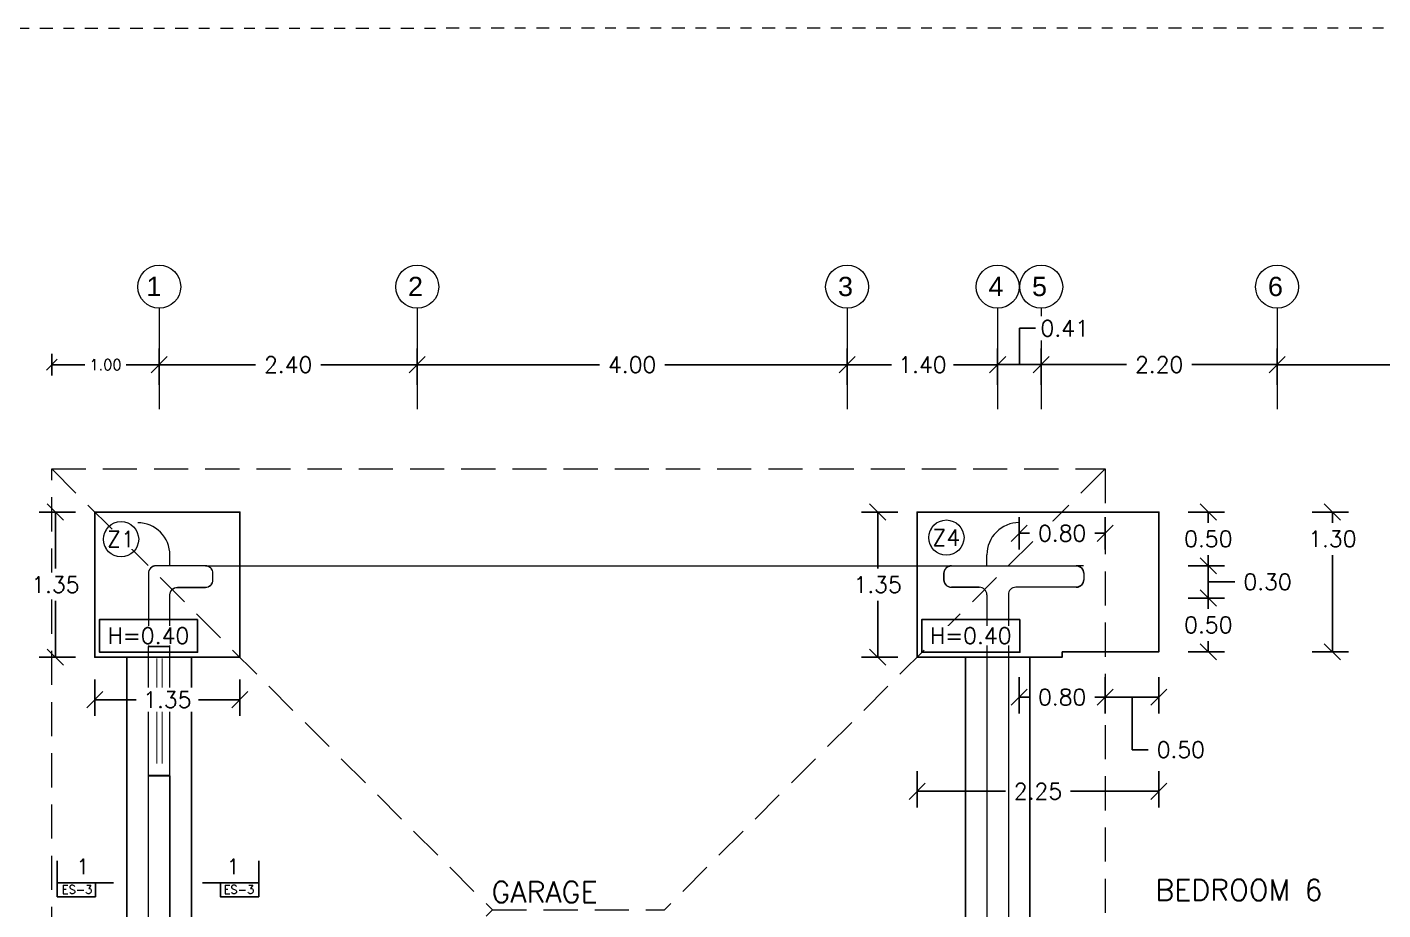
# Model space of a CAD drawing. Header units: metres. Extents: x -25 to 234, y -25 to 53.
# Drawn here: x 84.4 to 97.01, y 45.25 to 53.45 of the extents above; entities that cross this region are included whole.
import ezdxf

# ---------------------------------------------------------------- set-up
doc = ezdxf.new("R2010")
doc.units = ezdxf.units.M
doc.header["$LTSCALE"] = 0.1
doc.header["$MEASUREMENT"] = 0
doc.header["$PDMODE"] = 66
for name, pattern in [('ACAD_ISO10W100', [18, 12, -3, 0, -3]), ('CONTINUA', [0]), ('Grid Line 1_2_', [22.225, 12.7, -3.175, 3.175, -3.175]), ('HIDDEN2', [4.7625, 3.175, -1.5875])]:
    doc.linetypes.add(name, pattern=pattern)
for name, color, linetype, lineweight in [('0-S-GRID', 1, 'Continuous', 9), ('0-S-GRID-IDEN', 1, 'Continuous', 9), ('A-WALL', 7, 'Continuous', 5), ('baños', 251, 'Continuous', 0), ('calle', 254, 'Continuous', 0), ('piscina', 131, 'Continuous', 0), ('piso', 253, 'Continuous', 0)]:
    doc.layers.add(name, color=color, linetype=linetype, lineweight=lineweight)
for name, color, linetype in [('001-DIMTEXTO', 4, 'Continuous'), ('DIMENSIONES', 7, 'Continuous'), ('DIMTEXTO', 4, 'Continuous'), ('HATCH', 8, 'Continuous'), ('TEXTOS', 4, 'Continuous'), ('ZAPATAS', 6, 'Continuous')]:
    doc.layers.add(name, color=color, linetype=linetype)
doc.layers.add('SOLAR', color=7, linetype='ACAD_ISO10W100', lineweight=9, true_color=0xff1414)
doc.layers.add('Techos 1', color=7, linetype='HIDDEN2', lineweight=9, true_color=0x42391a)
doc.styles.add('Arial_2', font='arial.ttf', dxfattribs={"height": 0.2})
doc.styles.add('SMPLEX', font='simplex.shx')
doc.styles.get("Standard").update_dxf_attribs({"font": 'arial.ttf'})
doc.dimstyles.new('DIM-50', dxfattribs={"dimscale": 0.5, "dimtxt": 0.2, "dimasz": 0.2, "dimexe": 0.2, "dimexo": 0.2, "dimgap": 0.1, "dimtad": 0, "dimtih": 1, "dimtoh": 1, "dimzin": 0, "dimdsep": 46, "dimtxsty": 'SMPLEX', "dimblk1": 'OBLIQUE', "dimblk2": 'OBLIQUE', "dimsah": 1, "dimcen": 0.2, "dimclrd": 4, "dimclre": 4, "dimclrt": 4, "dimadec": 0, "dimazin": 0, "dimtfac": 1, "dimtmove": 0, "dimatfit": 3, "dimldrblk": 'OPEN30', "dimfxl": 0.2, "dimfxlon": 1, "dimtolj": 1, "dimtzin": 0, "dimarcsym": 0})
doc.dimstyles.new('DIM-75', dxfattribs={"dimscale": 0.75, "dimtxt": 0.2, "dimasz": 0.2, "dimexe": 0.2, "dimexo": 0.2, "dimgap": 0.1, "dimtad": 0, "dimtih": 1, "dimtoh": 1, "dimzin": 0, "dimdsep": 46, "dimtxsty": 'SMPLEX', "dimblk1": 'OBLIQUE', "dimblk2": 'OBLIQUE', "dimsah": 1, "dimcen": 0.2, "dimclrd": 4, "dimclre": 4, "dimclrt": 4, "dimadec": 0, "dimazin": 0, "dimtfac": 1, "dimtmove": 1, "dimatfit": 3, "dimldrblk": 'OPEN30', "dimfxl": 0.25, "dimfxlon": 1, "dimtfill": 1, "dimtolj": 1, "dimtzin": 0, "dimarcsym": 0})

# ---------------------------------------------------------------- blocks, each defined once
blk = doc.blocks.new('PL MUEBLES 1N NASAS 09')
at = {"color": 4}
for centre, start, end in [((48.461, 52.878), 0, 90), ((48.461, 52.818), 270, 0)]:
    blk.add_arc(centre, 0.07, start, end, dxfattribs=at)
at = {"layer": 'A-WALL', "color": 4}
for p, q in [((47.23, 52.878), (47.23, 52.818)), ((47.3, 52.948), (48.461, 52.948)), ((47.56, 52.748), (47.3, 52.748)), ((48.461, 52.748), (47.9, 52.748)), ((47.63, 52.678), (47.63, 46.818)), ((47.83, 52.678), (47.83, 47.218)), ((39.83, 46.618), (39.83, 52.197)), ((40.03, 52.197), (39.83, 52.197)), ((40.03, 46.818), (40.03, 52.197)), ((40.03, 50.997), (39.83, 50.997))]:
    blk.add_line(p, q, dxfattribs=at)
blk.add_lwpolyline([(39.83, 52.878), (39.83, 52.197), (40.03, 52.197), (40.03, 52.678, -0.414214), (40.1, 52.748), (40.36, 52.748, 0.414214), (40.43, 52.818), (40.43, 52.878, 0.414214), (40.36, 52.948), (39.9, 52.948, 0.414214)], format="xyb", close=True, dxfattribs=at)
for centre, start, end in [((47.3, 52.878), 90, 180), ((47.3, 52.818), 180, 270), ((47.56, 52.678), 0, 90), ((47.9, 52.678), 90, 180)]:
    blk.add_arc(centre, 0.07, start, end, dxfattribs=at)
at = {"layer": 'baños', "color": 4}
blk.add_line((48.531, 52.878), (48.531, 52.818), dxfattribs=at)
at = {"layer": 'piscina', "color": 4, "const_width": 0.01}
for points in [[(39.908, 52.086), (39.908, 51.109)], [(39.959, 52.086), (39.959, 51.109)]]:
    blk.add_lwpolyline(points, dxfattribs=at)
at = {"layer": 'piso', "color": 4}
for p, q in [((40.36, 52.948), (47.3, 52.948)), ((48.53, 52.948), (48.461, 52.948))]:
    blk.add_line(p, q, dxfattribs=at)
at = {"layer": 'Techos 1', "color": 4}
for p, q in [((38.93, 45.648), (38.93, 53.848)), ((38.93, 53.848), (48.73, 53.848)), ((38.93, 53.848), (43.03, 49.748)), ((48.73, 53.848), (44.63, 49.748)), ((48.73, 53.848), (48.73, 45.648)), ((38.93, 45.648), (43.03, 49.748)), ((43.03, 49.748), (44.63, 49.748))]:
    blk.add_line(p, q, dxfattribs=at)
at = {"layer": 'TEXTOS', "color": 4, "char_height": 0.195, "width": 3.40488, "attachment_point": 7}
for s, insert in [('{\\Fromans|c0; GARAGE}', (42.888, 49.817)), ('{\\Fromans|c0; BEDROOM 6}', (49.064, 49.834))]:
    blk.add_mtext(s, dxfattribs=dict(at, insert=insert))
blk = doc.blocks.new('A$C2bbc346b')
at = {"layer": 'A-WALL', "color": 7, "true_color": 0xffffff}
for p, q in [((7.8, -0.27), (7.8, -6.13)), ((0.2, -0.751), (0, -0.751))]:
    blk.add_line(p, q, dxfattribs=at)
blk.add_lwpolyline([(0, -0.07), (0, -0.751), (0.2, -0.751), (0.2, -0.27, -0.414214), (0.27, -0.2), (0.53, -0.2, 0.414214), (0.6, -0.13), (0.6, -0.07, 0.414214), (0.53, 0), (0.07, 0, 0.414214)], format="xyb", close=True, dxfattribs=at)
for points in [[(7.73, -0.2), (7.47, -0.2, -0.414214), (7.4, -0.13), (7.4, -0.07, -0.414214), (7.47, 0), (8.63, 0)], [(8, -0.27), (8, -6.33, -0.414214), (7.93, -6.4), (6.67, -6.4, 0.414214), (6.6, -6.47), (6.6, -6.48, -0.414214), (6.53, -6.55), (6.47, -6.55, -0.414214), (6.4, -6.48), (6.4, -6.47, 0.414214), (6.33, -6.4), (6.22, -6.4), (6.22, -6.2), (7.73, -6.2)]]:
    blk.add_lwpolyline(points, format="xyb", dxfattribs=at)
blk.add_lwpolyline([(0, -1.951), (0.2, -1.951), (0.2, -4.451), (0, -4.451)], close=True, dxfattribs=at)
blk = doc.blocks.new('_Oblique')
at = {"color": 0, "linetype": 'ByBlock', "lineweight": -2}
blk.add_line((-0.5, -0.5), (0.5, 0.5), dxfattribs=at)
blk = doc.blocks.new('*D790')
at = {"layer": 'Defpoints', "color": 0, "transparency": 16777216}
for p in [(95.449, -0.136), (93.049, -0.552), (95.449, -0.552)]:
    blk.add_point(p, dxfattribs=at)
at = {"layer": 'DIMTEXTO', "color": 4, "lineweight": -2, "transparency": 16777216}
for p, q in [((93.049, -0.323), (93.049, 0.014)), ((95.449, -0.323), (95.449, 0.014)), ((93.049, -0.136), (93.946, -0.136)), ((95.449, -0.136), (94.553, -0.136))]:
    blk.add_line(p, q, dxfattribs=at)
at = {"layer": 'DIMTEXTO', "color": 4, "lineweight": -2, "transparency": 16777216, "xscale": 0.15, "yscale": 0.15, "zscale": 0.15, "rotation": 180}
blk.add_blockref('_Oblique', (93.049, -0.136), dxfattribs=at)
at = {"layer": 'DIMTEXTO', "color": 4, "lineweight": -2, "transparency": 16777216, "xscale": 0.15, "yscale": 0.15, "zscale": 0.15}
blk.add_blockref('_Oblique', (95.449, -0.136), dxfattribs=at)
at = {"layer": 'DIMTEXTO', "color": 4, "transparency": 16777216, "insert": (94.249, -0.136), "char_height": 0.15, "attachment_point": 5, "style": 'SMPLEX', "bg_fill": 3, "box_fill_scale": 1.25, "bg_fill_color": 256, "bg_fill_true_color": 13158600, "bg_fill_transparency": 0}
blk.add_mtext('\\A1;2.40', dxfattribs=at)
blk = doc.blocks.new('_Open30')
at = {"layer": 'DIMTEXTO', "color": 0, "lineweight": -2}
for p, q in [((-1, 0.268), (0, 0)), ((0, 0), (-1, -0.268)), ((0, 0), (-1, 0))]:
    blk.add_line(p, q, dxfattribs=at)
blk = doc.blocks.new('*D791')
at = {"layer": 'Defpoints', "color": 0, "ltscale": 0.05, "transparency": 16777216}
for p in [(99.449, -0.136), (95.449, -0.552), (99.449, -0.552)]:
    blk.add_point(p, dxfattribs=at)
at = {"layer": 'DIMTEXTO', "color": 4, "lineweight": -2, "ltscale": 0.05, "transparency": 16777216}
for p, q in [((95.449, -0.323), (95.449, 0.014)), ((99.449, -0.323), (99.449, 0.014)), ((95.449, -0.136), (97.146, -0.136)), ((99.449, -0.136), (97.753, -0.136))]:
    blk.add_line(p, q, dxfattribs=at)
at = {"layer": 'DIMTEXTO', "color": 4, "lineweight": -2, "ltscale": 0.05, "transparency": 16777216, "xscale": 0.15, "yscale": 0.15, "zscale": 0.15, "rotation": 180}
blk.add_blockref('_Oblique', (95.449, -0.136), dxfattribs=at)
at = {"layer": 'DIMTEXTO', "color": 4, "lineweight": -2, "ltscale": 0.05, "transparency": 16777216, "xscale": 0.15, "yscale": 0.15, "zscale": 0.15}
blk.add_blockref('_Oblique', (99.449, -0.136), dxfattribs=at)
at = {"layer": 'DIMTEXTO', "color": 4, "ltscale": 0.05, "transparency": 16777216, "insert": (97.449, -0.136), "char_height": 0.15, "attachment_point": 5, "style": 'SMPLEX', "bg_fill": 3, "box_fill_scale": 1.25, "bg_fill_color": 256, "bg_fill_true_color": 13158600, "bg_fill_transparency": 0}
blk.add_mtext('\\A1;4.00', dxfattribs=at)
blk = doc.blocks.new('*D792')
at = {"layer": 'Defpoints', "color": 0, "ltscale": 0.05, "transparency": 16777216}
for p in [(100.849, -0.136), (99.449, -0.552), (100.849, -0.552)]:
    blk.add_point(p, dxfattribs=at)
at = {"layer": 'DIMTEXTO', "color": 4, "lineweight": -2, "ltscale": 0.05, "transparency": 16777216}
for p, q in [((99.449, -0.323), (99.449, 0.014)), ((100.849, -0.323), (100.849, 0.014)), ((99.449, -0.136), (99.86, -0.136)), ((100.849, -0.136), (100.438, -0.136))]:
    blk.add_line(p, q, dxfattribs=at)
at = {"layer": 'DIMTEXTO', "color": 4, "lineweight": -2, "ltscale": 0.05, "transparency": 16777216, "xscale": 0.15, "yscale": 0.15, "zscale": 0.15, "rotation": 180}
blk.add_blockref('_Oblique', (99.449, -0.136), dxfattribs=at)
at = {"layer": 'DIMTEXTO', "color": 4, "lineweight": -2, "ltscale": 0.05, "transparency": 16777216, "xscale": 0.15, "yscale": 0.15, "zscale": 0.15}
blk.add_blockref('_Oblique', (100.849, -0.136), dxfattribs=at)
at = {"layer": 'DIMTEXTO', "color": 4, "ltscale": 0.05, "transparency": 16777216, "insert": (100.149, -0.136), "char_height": 0.15, "attachment_point": 5, "style": 'SMPLEX', "bg_fill": 3, "box_fill_scale": 1.25, "bg_fill_color": 256, "bg_fill_true_color": 13158600, "bg_fill_transparency": 0}
blk.add_mtext('\\A1;1.40', dxfattribs=at)
blk = doc.blocks.new('*D793')
at = {"layer": 'Defpoints', "color": 0, "ltscale": 0.05, "transparency": 16777216}
for p in [(101.254, -0.136), (100.849, -0.552), (101.254, -0.552)]:
    blk.add_point(p, dxfattribs=at)
at = {"layer": 'DIMTEXTO', "color": 4, "lineweight": -2, "ltscale": 0.05, "transparency": 16777216}
for p, q in [((101.051, -0.136), (101.051, 0.202)), ((101.051, 0.202), (101.201, 0.202)), ((100.849, -0.323), (100.849, 0.014)), ((101.254, -0.323), (101.254, 0.014)), ((100.849, -0.136), (101.254, -0.136))]:
    blk.add_line(p, q, dxfattribs=at)
at = {"layer": 'DIMTEXTO', "color": 4, "lineweight": -2, "ltscale": 0.05, "transparency": 16777216, "xscale": 0.15, "yscale": 0.15, "zscale": 0.15, "rotation": 180}
blk.add_blockref('_Oblique', (100.849, -0.136), dxfattribs=at)
at = {"layer": 'DIMTEXTO', "color": 4, "lineweight": -2, "ltscale": 0.05, "transparency": 16777216, "xscale": 0.15, "yscale": 0.15, "zscale": 0.15}
blk.add_blockref('_Oblique', (101.254, -0.136), dxfattribs=at)
at = {"layer": 'DIMTEXTO', "color": 4, "ltscale": 0.05, "transparency": 16777216, "insert": (101.473, 0.202), "char_height": 0.15, "attachment_point": 5, "style": 'SMPLEX', "bg_fill": 3, "box_fill_scale": 1.25, "bg_fill_color": 256, "bg_fill_true_color": 13158600, "bg_fill_transparency": 0}
blk.add_mtext('\\A1;0.41', dxfattribs=at)
blk = doc.blocks.new('*D794')
at = {"layer": 'Defpoints', "color": 0, "ltscale": 0.05, "transparency": 16777216}
for p in [(103.449, -0.136), (101.254, -0.552), (103.449, -0.552)]:
    blk.add_point(p, dxfattribs=at)
at = {"layer": 'DIMTEXTO', "color": 4, "lineweight": -2, "ltscale": 0.05, "transparency": 16777216}
for p, q in [((101.254, -0.323), (101.254, 0.014)), ((103.449, -0.323), (103.449, 0.014)), ((101.254, -0.136), (102.048, -0.136)), ((103.449, -0.136), (102.655, -0.136))]:
    blk.add_line(p, q, dxfattribs=at)
at = {"layer": 'DIMTEXTO', "color": 4, "lineweight": -2, "ltscale": 0.05, "transparency": 16777216, "xscale": 0.15, "yscale": 0.15, "zscale": 0.15, "rotation": 180}
blk.add_blockref('_Oblique', (101.254, -0.136), dxfattribs=at)
at = {"layer": 'DIMTEXTO', "color": 4, "lineweight": -2, "ltscale": 0.05, "transparency": 16777216, "xscale": 0.15, "yscale": 0.15, "zscale": 0.15}
blk.add_blockref('_Oblique', (103.449, -0.136), dxfattribs=at)
at = {"layer": 'DIMTEXTO', "color": 4, "ltscale": 0.05, "transparency": 16777216, "insert": (102.352, -0.136), "char_height": 0.15, "attachment_point": 5, "style": 'SMPLEX', "bg_fill": 3, "box_fill_scale": 1.25, "bg_fill_color": 256, "bg_fill_true_color": 13158600, "bg_fill_transparency": 0}
blk.add_mtext('\\A1;2.20', dxfattribs=at)
blk = doc.blocks.new('*D795')
at = {"layer": 'Defpoints', "color": 0, "ltscale": 0.05, "transparency": 16777216}
for p in [(107.6, -0.136), (103.449, -0.552), (107.6, -0.552)]:
    blk.add_point(p, dxfattribs=at)
at = {"layer": 'DIMTEXTO', "color": 4, "lineweight": -2, "ltscale": 0.05, "transparency": 16777216}
for p, q in [((103.449, -0.323), (103.449, 0.014)), ((107.6, -0.323), (107.6, 0.014)), ((103.449, -0.136), (105.235, -0.136)), ((107.6, -0.136), (105.814, -0.136))]:
    blk.add_line(p, q, dxfattribs=at)
at = {"layer": 'DIMTEXTO', "color": 4, "lineweight": -2, "ltscale": 0.05, "transparency": 16777216, "xscale": 0.15, "yscale": 0.15, "zscale": 0.15, "rotation": 180}
blk.add_blockref('_Oblique', (103.449, -0.136), dxfattribs=at)
at = {"layer": 'DIMTEXTO', "color": 4, "lineweight": -2, "ltscale": 0.05, "transparency": 16777216, "xscale": 0.15, "yscale": 0.15, "zscale": 0.15}
blk.add_blockref('_Oblique', (107.6, -0.136), dxfattribs=at)
at = {"layer": 'DIMTEXTO', "color": 4, "ltscale": 0.05, "transparency": 16777216, "insert": (105.524, -0.136), "char_height": 0.15, "attachment_point": 5, "style": 'SMPLEX', "bg_fill": 3, "box_fill_scale": 1.25, "bg_fill_color": 256, "bg_fill_true_color": 13158600, "bg_fill_transparency": 0}
blk.add_mtext('\\A1;4.15', dxfattribs=at)
blk = doc.blocks.new('*D784')
at = {"layer": 'Defpoints', "color": 0, "ltscale": 0.2, "transparency": 16777216}
for p in [(92.049, -0.136), (93.049, -0.552), (92.049, -1.754)]:
    blk.add_point(p, dxfattribs=at)
at = {"layer": 'DIMTEXTO', "color": 4, "lineweight": -2, "ltscale": 0.2, "transparency": 16777216}
for p, q in [((92.049, -0.236), (92.049, -0.036)), ((93.049, -0.236), (93.049, -0.036)), ((92.049, -0.136), (92.356, -0.136)), ((93.049, -0.136), (92.742, -0.136))]:
    blk.add_line(p, q, dxfattribs=at)
at = {"layer": 'DIMTEXTO', "color": 4, "lineweight": -2, "ltscale": 0.2, "transparency": 16777216, "xscale": 0.1, "yscale": 0.1, "zscale": 0.1, "rotation": 180}
blk.add_blockref('_Oblique', (92.049, -0.136), dxfattribs=at)
at = {"layer": 'DIMTEXTO', "color": 4, "lineweight": -2, "ltscale": 0.2, "transparency": 16777216, "xscale": 0.1, "yscale": 0.1, "zscale": 0.1}
blk.add_blockref('_Oblique', (93.049, -0.136), dxfattribs=at)
at = {"layer": 'DIMTEXTO', "color": 4, "ltscale": 0.2, "transparency": 16777216, "insert": (92.549, -0.136), "char_height": 0.1, "attachment_point": 5, "style": 'SMPLEX'}
blk.add_mtext('\\A1;1.00', dxfattribs=at)
blk = doc.blocks.new('*D785')
at = {"layer": 'Defpoints', "color": 0, "ltscale": 0.2, "transparency": 16777216}
for p in [(90.492, -1.106), (92.049, -1.106), (90.805, -2.106)]:
    blk.add_point(p, dxfattribs=at)
at = {"layer": 'DIMTEXTO', "color": 4, "lineweight": -2, "ltscale": 0.2, "transparency": 16777216}
for p, q in [((90.592, -1.106), (90.392, -1.106)), ((90.492, -1.106), (90.492, -1.506)), ((90.492, -2.106), (90.492, -1.706)), ((90.592, -2.106), (90.392, -2.106))]:
    blk.add_line(p, q, dxfattribs=at)
at = {"layer": 'DIMTEXTO', "color": 4, "lineweight": -2, "ltscale": 0.2, "transparency": 16777216, "xscale": 0.1, "yscale": 0.1, "zscale": 0.1}
for p, rotation in [((90.492, -1.106), 90), ((90.492, -2.106), 270)]:
    blk.add_blockref('_Oblique', p, dxfattribs=dict(at, rotation=rotation))
at = {"layer": 'DIMTEXTO', "color": 4, "ltscale": 0.2, "transparency": 16777216, "insert": (90.492, -1.606), "char_height": 0.1, "attachment_point": 5, "style": 'SMPLEX'}
blk.add_mtext('\\A1;1.00', dxfattribs=at)
blk = doc.blocks.new('*D991')
at = {"layer": 'Defpoints', "color": 0, "linetype": 'CONTINUA', "transparency": 16777216}
for p in [(101.849, -1.704), (101.049, -2.006), (101.849, -2.006)]:
    blk.add_point(p, dxfattribs=at)
at = {"layer": 'DIMENSIONES', "color": 4, "linetype": 'CONTINUA', "lineweight": -2, "transparency": 16777216}
for p, q in [((101.049, -1.856), (101.049, -1.554)), ((101.849, -1.856), (101.849, -1.554)), ((101.049, -1.704), (101.146, -1.704)), ((101.849, -1.704), (101.753, -1.704))]:
    blk.add_line(p, q, dxfattribs=at)
at = {"layer": 'DIMENSIONES', "color": 4, "linetype": 'CONTINUA', "lineweight": -2, "transparency": 16777216, "xscale": 0.15, "yscale": 0.15, "zscale": 0.15, "rotation": 180}
blk.add_blockref('_Oblique', (101.049, -1.704), dxfattribs=at)
at = {"layer": 'DIMENSIONES', "color": 4, "linetype": 'CONTINUA', "lineweight": -2, "transparency": 16777216, "xscale": 0.15, "yscale": 0.15, "zscale": 0.15}
blk.add_blockref('_Oblique', (101.849, -1.704), dxfattribs=at)
at = {"layer": 'DIMENSIONES', "color": 4, "linetype": 'CONTINUA', "transparency": 16777216, "insert": (101.449, -1.704), "char_height": 0.15, "attachment_point": 5, "style": 'SMPLEX', "bg_fill": 3, "box_fill_scale": 1.25, "bg_fill_color": 256, "bg_fill_true_color": 13158600, "bg_fill_transparency": 0}
blk.add_mtext('\\A1;0.80', dxfattribs=at)
blk = doc.blocks.new('*D896')
at = {"layer": 'Defpoints', "color": 0, "linetype": 'CONTINUA', "transparency": 16777216}
for p in [(101.049, -2.306), (101.849, -2.306), (101.849, -3.228)]:
    blk.add_point(p, dxfattribs=at)
at = {"layer": 'DIMENSIONES', "color": 4, "linetype": 'CONTINUA', "lineweight": -2, "transparency": 16777216}
for p, q in [((101.049, -3.041), (101.049, -3.378)), ((101.849, -3.041), (101.849, -3.378)), ((101.049, -3.228), (101.146, -3.228)), ((101.849, -3.228), (101.753, -3.228))]:
    blk.add_line(p, q, dxfattribs=at)
at = {"layer": 'DIMENSIONES', "color": 4, "linetype": 'CONTINUA', "lineweight": -2, "transparency": 16777216, "xscale": 0.15, "yscale": 0.15, "zscale": 0.15, "rotation": 180}
blk.add_blockref('_Oblique', (101.049, -3.228), dxfattribs=at)
at = {"layer": 'DIMENSIONES', "color": 4, "linetype": 'CONTINUA', "lineweight": -2, "transparency": 16777216, "xscale": 0.15, "yscale": 0.15, "zscale": 0.15}
blk.add_blockref('_Oblique', (101.849, -3.228), dxfattribs=at)
at = {"layer": 'DIMENSIONES', "color": 4, "linetype": 'CONTINUA', "transparency": 16777216, "insert": (101.449, -3.228), "char_height": 0.15, "attachment_point": 5, "style": 'SMPLEX', "bg_fill": 3, "box_fill_scale": 1.25, "bg_fill_color": 256, "bg_fill_true_color": 13158600, "bg_fill_transparency": 0}
blk.add_mtext('\\A1;0.80', dxfattribs=at)
blk = doc.blocks.new('*D897')
at = {"layer": 'Defpoints', "color": 0, "linetype": 'CONTINUA', "transparency": 16777216}
for p in [(101.849, -2.006), (102.809, -2.006), (102.35, -2.306)]:
    blk.add_point(p, dxfattribs=at)
at = {"layer": 'DIMENSIONES', "color": 4, "linetype": 'CONTINUA', "lineweight": -2, "transparency": 16777216}
for p, q in [((102.622, -2.006), (102.959, -2.006)), ((102.809, -2.306), (102.809, -2.006)), ((102.809, -2.156), (102.907, -2.156)), ((102.907, -2.156), (103.057, -2.156)), ((102.622, -2.306), (102.959, -2.306))]:
    blk.add_line(p, q, dxfattribs=at)
at = {"layer": 'DIMENSIONES', "color": 4, "linetype": 'CONTINUA', "lineweight": -2, "transparency": 16777216, "xscale": 0.15, "yscale": 0.15, "zscale": 0.15}
for p, rotation in [((102.809, -2.006), 90), ((102.809, -2.306), 270)]:
    blk.add_blockref('_Oblique', p, dxfattribs=dict(at, rotation=rotation))
at = {"layer": 'DIMENSIONES', "color": 4, "linetype": 'CONTINUA', "transparency": 16777216, "insert": (103.36, -2.156), "char_height": 0.15, "attachment_point": 5, "style": 'SMPLEX', "bg_fill": 3, "box_fill_scale": 1.25, "bg_fill_color": 256, "bg_fill_true_color": 13158600, "bg_fill_transparency": 0}
blk.add_mtext('\\A1;0.30', dxfattribs=at)
blk = doc.blocks.new('*D898')
at = {"layer": 'Defpoints', "color": 0, "linetype": 'CONTINUA', "transparency": 16777216}
for p in [(100.1, -2.856), (102.349, -3.162), (102.349, -4.103)]:
    blk.add_point(p, dxfattribs=at)
at = {"layer": 'DIMENSIONES', "color": 4, "linetype": 'CONTINUA', "lineweight": -2, "transparency": 16777216}
for p, q in [((100.1, -3.916), (100.1, -4.253)), ((102.349, -3.916), (102.349, -4.253)), ((100.1, -4.103), (100.921, -4.103)), ((102.349, -4.103), (101.528, -4.103))]:
    blk.add_line(p, q, dxfattribs=at)
at = {"layer": 'DIMENSIONES', "color": 4, "linetype": 'CONTINUA', "lineweight": -2, "transparency": 16777216, "xscale": 0.15, "yscale": 0.15, "zscale": 0.15, "rotation": 180}
blk.add_blockref('_Oblique', (100.1, -4.103), dxfattribs=at)
at = {"layer": 'DIMENSIONES', "color": 4, "linetype": 'CONTINUA', "lineweight": -2, "transparency": 16777216, "xscale": 0.15, "yscale": 0.15, "zscale": 0.15}
blk.add_blockref('_Oblique', (102.349, -4.103), dxfattribs=at)
at = {"layer": 'DIMENSIONES', "color": 4, "linetype": 'CONTINUA', "transparency": 16777216, "insert": (101.224, -4.103), "char_height": 0.15, "attachment_point": 5, "style": 'SMPLEX', "bg_fill": 3, "box_fill_scale": 1.25, "bg_fill_color": 256, "bg_fill_true_color": 13158600, "bg_fill_transparency": 0}
blk.add_mtext('\\A1;2.25', dxfattribs=at)
blk = doc.blocks.new('*D900')
at = {"layer": 'Defpoints', "color": 0, "linetype": 'CONTINUA', "transparency": 16777216}
for p in [(100.549, -1.506), (103.963, -1.506), (100.549, -2.806)]:
    blk.add_point(p, dxfattribs=at)
at = {"layer": 'DIMENSIONES', "color": 4, "linetype": 'CONTINUA', "lineweight": -2, "transparency": 16777216}
for p, q in [((103.775, -1.506), (104.113, -1.506)), ((103.963, -1.506), (103.963, -1.606)), ((103.963, -2.806), (103.963, -1.906)), ((103.775, -2.806), (104.113, -2.806))]:
    blk.add_line(p, q, dxfattribs=at)
at = {"layer": 'DIMENSIONES', "color": 4, "linetype": 'CONTINUA', "lineweight": -2, "transparency": 16777216, "xscale": 0.15, "yscale": 0.15, "zscale": 0.15, "rotation": 270}
blk.add_blockref('_Oblique', (103.963, -2.806), dxfattribs=at)
at = {"layer": 'DIMENSIONES', "color": 4, "linetype": 'CONTINUA', "transparency": 16777216, "insert": (103.963, -1.756), "char_height": 0.15, "attachment_point": 5, "style": 'SMPLEX', "bg_fill": 3, "box_fill_scale": 1.25, "bg_fill_color": 256, "bg_fill_true_color": 13158600, "bg_fill_transparency": 0}
blk.add_mtext('\\A1;1.30', dxfattribs=at)
at = {"layer": 'DIMENSIONES', "color": 4, "linetype": 'CONTINUA', "lineweight": -2, "transparency": 16777216, "xscale": 0.15, "yscale": 0.15, "zscale": 0.15, "rotation": 90}
blk.add_blockref('_Oblique', (103.963, -1.506), dxfattribs=at)
blk = doc.blocks.new('*D899')
at = {"layer": 'Defpoints', "color": 0, "linetype": 'CONTINUA', "transparency": 16777216}
for p in [(102.35, -2.306), (102.35, -2.806), (102.809, -2.806)]:
    blk.add_point(p, dxfattribs=at)
at = {"layer": 'DIMENSIONES', "color": 4, "linetype": 'CONTINUA', "lineweight": -2, "transparency": 16777216}
for p, q in [((102.622, -2.306), (102.959, -2.306)), ((102.809, -2.306), (102.809, -2.406)), ((102.809, -2.806), (102.809, -2.706)), ((102.622, -2.806), (102.959, -2.806))]:
    blk.add_line(p, q, dxfattribs=at)
at = {"layer": 'DIMENSIONES', "color": 4, "linetype": 'CONTINUA', "lineweight": -2, "transparency": 16777216, "xscale": 0.15, "yscale": 0.15, "zscale": 0.15}
for p, rotation in [((102.809, -2.306), 90), ((102.809, -2.806), 270)]:
    blk.add_blockref('_Oblique', p, dxfattribs=dict(at, rotation=rotation))
at = {"layer": 'DIMENSIONES', "color": 4, "linetype": 'CONTINUA', "transparency": 16777216, "insert": (102.809, -2.556), "char_height": 0.15, "attachment_point": 5, "style": 'SMPLEX', "bg_fill": 3, "box_fill_scale": 1.25, "bg_fill_color": 256, "bg_fill_true_color": 13158600, "bg_fill_transparency": 0}
blk.add_mtext('\\A1;0.50', dxfattribs=at)
blk = doc.blocks.new('*D901')
at = {"layer": 'Defpoints', "color": 0, "linetype": 'CONTINUA', "transparency": 16777216}
for p in [(101.849, -1.506), (102.809, -1.506), (101.849, -2.006)]:
    blk.add_point(p, dxfattribs=at)
at = {"layer": 'DIMENSIONES', "color": 4, "linetype": 'CONTINUA', "lineweight": -2, "transparency": 16777216}
for p, q in [((102.622, -1.506), (102.959, -1.506)), ((102.809, -1.506), (102.809, -1.606)), ((102.622, -2.006), (102.959, -2.006)), ((102.809, -2.006), (102.809, -1.906))]:
    blk.add_line(p, q, dxfattribs=at)
at = {"layer": 'DIMENSIONES', "color": 4, "linetype": 'CONTINUA', "lineweight": -2, "transparency": 16777216, "xscale": 0.15, "yscale": 0.15, "zscale": 0.15}
for p, rotation in [((102.809, -1.506), 90), ((102.809, -2.006), 270)]:
    blk.add_blockref('_Oblique', p, dxfattribs=dict(at, rotation=rotation))
at = {"layer": 'DIMENSIONES', "color": 4, "linetype": 'CONTINUA', "transparency": 16777216, "insert": (102.809, -1.756), "char_height": 0.15, "attachment_point": 5, "style": 'SMPLEX', "bg_fill": 3, "box_fill_scale": 1.25, "bg_fill_color": 256, "bg_fill_true_color": 13158600, "bg_fill_transparency": 0}
blk.add_mtext('\\A1;0.50', dxfattribs=at)
blk = doc.blocks.new('*D902')
at = {"layer": 'Defpoints', "color": 0, "linetype": 'CONTINUA', "transparency": 16777216}
for p in [(101.849, -2.306), (102.349, -2.306), (102.349, -3.228)]:
    blk.add_point(p, dxfattribs=at)
at = {"layer": 'DIMENSIONES', "color": 4, "linetype": 'CONTINUA', "lineweight": -2, "transparency": 16777216}
for p, q in [((101.849, -3.041), (101.849, -3.378)), ((102.349, -3.041), (102.349, -3.378)), ((101.849, -3.228), (102.349, -3.228)), ((102.099, -3.228), (102.099, -3.716)), ((102.099, -3.716), (102.249, -3.716))]:
    blk.add_line(p, q, dxfattribs=at)
at = {"layer": 'DIMENSIONES', "color": 4, "linetype": 'CONTINUA', "lineweight": -2, "transparency": 16777216, "xscale": 0.15, "yscale": 0.15, "zscale": 0.15, "rotation": 180}
blk.add_blockref('_Oblique', (101.849, -3.228), dxfattribs=at)
at = {"layer": 'DIMENSIONES', "color": 4, "linetype": 'CONTINUA', "lineweight": -2, "transparency": 16777216, "xscale": 0.15, "yscale": 0.15, "zscale": 0.15}
blk.add_blockref('_Oblique', (102.349, -3.228), dxfattribs=at)
at = {"layer": 'DIMENSIONES', "color": 4, "linetype": 'CONTINUA', "transparency": 16777216, "insert": (102.553, -3.716), "char_height": 0.15, "attachment_point": 5, "style": 'SMPLEX', "bg_fill": 3, "box_fill_scale": 1.25, "bg_fill_color": 256, "bg_fill_true_color": 13158600, "bg_fill_transparency": 0}
blk.add_mtext('\\A1;0.50', dxfattribs=at)
blk = doc.blocks.new('*D957')
at = {"layer": 'Defpoints', "color": 0, "linetype": 'CONTINUA', "transparency": 16777216}
for p in [(92.083, -1.506), (92.45, -1.506), (92.45, -2.856)]:
    blk.add_point(p, dxfattribs=at)
at = {"layer": 'DIMENSIONES', "color": 4, "linetype": 'CONTINUA', "lineweight": -2, "transparency": 16777216}
for p, q in [((92.271, -1.506), (91.933, -1.506)), ((92.083, -1.506), (92.083, -2.031)), ((92.083, -2.856), (92.083, -2.331)), ((92.271, -2.856), (91.933, -2.856))]:
    blk.add_line(p, q, dxfattribs=at)
at = {"layer": 'DIMENSIONES', "color": 4, "linetype": 'CONTINUA', "lineweight": -2, "transparency": 16777216, "xscale": 0.15, "yscale": 0.15, "zscale": 0.15}
for p, rotation in [((92.083, -1.506), 90), ((92.083, -2.856), 270)]:
    blk.add_blockref('_Oblique', p, dxfattribs=dict(at, rotation=rotation))
at = {"layer": 'DIMENSIONES', "color": 4, "linetype": 'CONTINUA', "transparency": 16777216, "insert": (92.083, -2.181), "char_height": 0.15, "attachment_point": 5, "style": 'SMPLEX', "bg_fill": 3, "box_fill_scale": 1.25, "bg_fill_color": 256, "bg_fill_true_color": 13158600, "bg_fill_transparency": 0}
blk.add_mtext('\\A1;1.35', dxfattribs=at)
blk = doc.blocks.new('*D958')
at = {"layer": 'Defpoints', "color": 0, "linetype": 'CONTINUA', "transparency": 16777216}
for p in [(92.45, -2.856), (93.799, -2.856), (93.799, -3.251)]:
    blk.add_point(p, dxfattribs=at)
at = {"layer": 'DIMENSIONES', "color": 4, "linetype": 'CONTINUA', "lineweight": -2, "transparency": 16777216}
for p, q in [((92.45, -3.064), (92.45, -3.401)), ((93.799, -3.064), (93.799, -3.401)), ((92.45, -3.251), (92.835, -3.251)), ((93.799, -3.251), (93.414, -3.251))]:
    blk.add_line(p, q, dxfattribs=at)
at = {"layer": 'DIMENSIONES', "color": 4, "linetype": 'CONTINUA', "lineweight": -2, "transparency": 16777216, "xscale": 0.15, "yscale": 0.15, "zscale": 0.15, "rotation": 180}
blk.add_blockref('_Oblique', (92.45, -3.251), dxfattribs=at)
at = {"layer": 'DIMENSIONES', "color": 4, "linetype": 'CONTINUA', "lineweight": -2, "transparency": 16777216, "xscale": 0.15, "yscale": 0.15, "zscale": 0.15}
blk.add_blockref('_Oblique', (93.799, -3.251), dxfattribs=at)
at = {"layer": 'DIMENSIONES', "color": 4, "linetype": 'CONTINUA', "transparency": 16777216, "insert": (93.124, -3.251), "char_height": 0.15, "attachment_point": 5, "style": 'SMPLEX', "bg_fill": 3, "box_fill_scale": 1.25, "bg_fill_color": 256, "bg_fill_true_color": 13158600, "bg_fill_transparency": 0}
blk.add_mtext('\\A1;1.35', dxfattribs=at)
blk = doc.blocks.new('*D959')
at = {"layer": 'Defpoints', "color": 0, "linetype": 'CONTINUA', "transparency": 16777216}
for p in [(99.733, -1.506), (100.1, -1.506), (100.1, -2.856)]:
    blk.add_point(p, dxfattribs=at)
at = {"layer": 'DIMENSIONES', "color": 4, "linetype": 'CONTINUA', "lineweight": -2, "transparency": 16777216}
for p, q in [((99.921, -1.506), (99.583, -1.506)), ((99.733, -1.506), (99.733, -2.031)), ((99.733, -2.856), (99.733, -2.331)), ((99.921, -2.856), (99.583, -2.856))]:
    blk.add_line(p, q, dxfattribs=at)
at = {"layer": 'DIMENSIONES', "color": 4, "linetype": 'CONTINUA', "lineweight": -2, "transparency": 16777216, "xscale": 0.15, "yscale": 0.15, "zscale": 0.15}
for p, rotation in [((99.733, -1.506), 90), ((99.733, -2.856), 270)]:
    blk.add_blockref('_Oblique', p, dxfattribs=dict(at, rotation=rotation))
at = {"layer": 'DIMENSIONES', "color": 4, "linetype": 'CONTINUA', "transparency": 16777216, "insert": (99.733, -2.181), "char_height": 0.15, "attachment_point": 5, "style": 'SMPLEX', "bg_fill": 3, "box_fill_scale": 1.25, "bg_fill_color": 256, "bg_fill_true_color": 13158600, "bg_fill_transparency": 0}
blk.add_mtext('\\A1;1.35', dxfattribs=at)
blk = doc.blocks.new('A$C49d8b0bc')
at = {"layer": '0-S-GRID', "linetype": 'Grid Line 1_2_'}
for p, q in [((3.584, 24.331), (3.584, 23.391)), ((3.584, 24.331), (3.584, 23.391)), ((5.984, 24.331), (5.984, 23.391)), ((5.984, 24.331), (5.984, 23.391)), ((9.984, 24.331), (9.984, 23.391)), ((9.984, 24.331), (9.984, 23.391)), ((11.384, 24.331), (11.384, 23.391)), ((11.384, 24.331), (11.384, 23.391)), ((11.789, 24.331), (11.789, 23.391)), ((11.789, 24.331), (11.789, 23.391)), ((13.984, 24.331), (13.984, 23.391)), ((13.984, 24.331), (13.984, 23.391))]:
    blk.add_line(p, q, dxfattribs=at)
at = {"layer": '0-S-GRID-IDEN'}
for centre in [(3.584, 24.531), (5.984, 24.531), (9.984, 24.531), (11.384, 24.531), (11.789, 24.531), (13.984, 24.531)]:
    blk.add_circle(centre, 0.2, dxfattribs=at)
at = {"layer": 'TEXTOS', "color": 6, "linetype": 'Continuous', "ltscale": 0.01}
for p, q in [((2.635, 18.858), (2.635, 19.193)), ((4.51, 18.858), (4.51, 19.193))]:
    blk.add_line(p, q, dxfattribs=at)
at = {"layer": 'TEXTOS', "color": 5, "linetype": 'Continuous', "ltscale": 0.01}
for p, q in [((3.16, 18.987), (2.635, 18.987)), ((3.986, 18.987), (4.51, 18.987))]:
    blk.add_line(p, q, dxfattribs=at)
at = {"layer": 'TEXTOS', "color": 8, "linetype": 'Continuous', "ltscale": 0.01}
for points in [[(2.635, 18.858), (2.635, 18.987), (2.991, 18.987), (2.991, 18.858)], [(4.51, 18.858), (4.51, 18.987), (4.154, 18.987), (4.154, 18.858)]]:
    blk.add_lwpolyline(points, close=True, dxfattribs=at)
at = {"layer": 'ZAPATAS', "lineweight": 25}
for p, q in [((3.284, 16.386), (3.284, 21.086)), ((3.884, 21.086), (3.884, 16.386))]:
    blk.add_line(p, q, dxfattribs=at)
blk.add_lwpolyline([(2.985, 22.436), (4.334, 22.436), (4.334, 21.086), (2.985, 21.086)], close=True, dxfattribs=at)
at = {"layer": 'HATCH', "ltscale": 0.2}
blk.add_blockref('A$C2bbc346b', (3.484, 21.935), dxfattribs=at)
at = {"layer": 'DIMTEXTO', "char_height": 0.179, "width": 0.16835, "attachment_point": 3, "style": 'Arial_2'}
for s, insert in [('1', (3.604, 24.623)), ('2', (6.038, 24.623)), ('3', (10.038, 24.623)), ('4', (11.438, 24.623)), ('5', (11.843, 24.623)), ('6', (14.038, 24.623))]:
    blk.add_mtext(s, dxfattribs=dict(at, insert=insert))
at = {"layer": 'DIMTEXTO', "color": 4, "lineweight": -3, "insert": (2.874, 19.139), "char_height": 0.142, "attachment_point": 5, "style": 'SMPLEX', "bg_fill": 3, "box_fill_scale": 1.1, "bg_fill_color": 256, "bg_fill_true_color": 13158600, "bg_fill_transparency": 0}
blk.add_mtext('1', dxfattribs=at)
at = {"layer": 'TEXTOS', "color": 4, "ltscale": 0.5, "char_height": 0.0781, "attachment_point": 5, "style": 'SMPLEX'}
for insert in [(2.82, 18.926), (4.325, 18.926)]:
    blk.add_mtext('ES-3', dxfattribs=dict(at, insert=insert))
at = {"layer": 'DIMTEXTO', "ltscale": 0.2}
dim = blk.add_linear_dim(base=(1.027, 22.836), p1=(1.34, 21.836), p2=(2.584, 22.836), angle=90, dimstyle='DIM-50', dxfattribs=at)
dim.commit()
dim.dimension.update_dxf_attribs({"geometry": '*D785', "text_midpoint": (1.027, 22.336), "insert": (-89.465, 23.942)})
at = {"layer": 'DIMTEXTO', "color": 4, "lineweight": -3, "insert": (4.272, 19.139), "char_height": 0.142, "attachment_point": 5, "style": 'SMPLEX', "bg_fill": 3, "box_fill_scale": 1.1, "bg_fill_color": 256, "bg_fill_true_color": 13158600, "bg_fill_transparency": 0}
blk.add_mtext('1', dxfattribs=at)
at = {"layer": 'DIMENSIONES', "linetype": 'CONTINUA'}
for base, p1, p2, picture, middle in [((12.384, 22.238), (11.584, 21.936), (12.384, 21.936), '*D991', (11.984, 22.238)), ((12.384, 20.714), (11.584, 21.636), (12.384, 21.636), '*D896', (11.984, 20.714))]:
    dim = blk.add_linear_dim(base=base, p1=p1, p2=p2, dimstyle='DIM-75', dxfattribs=at)
    dim.commit()
    dim.dimension.update_dxf_attribs({"geometry": picture, "text_midpoint": middle, "insert": (-89.465, 23.942)})
at = {"layer": 'DIMTEXTO'}
dim = blk.add_linear_dim(base=(5.984, 23.807), p1=(3.584, 23.391), p2=(5.984, 23.391), dimstyle='DIM-75', dxfattribs=at)
dim.commit()
dim.dimension.update_dxf_attribs({"geometry": '*D790', "text_midpoint": (4.784, 23.807), "insert": (-89.465, 23.942)})
at = {"layer": 'DIMENSIONES', "linetype": 'CONTINUA'}
dim = blk.add_linear_dim(base=(13.344, 21.936), p1=(12.885, 21.636), p2=(12.384, 21.936), angle=90, dimstyle='DIM-75', dxfattribs=at)
dim.commit()
dim.dimension.update_dxf_attribs({"geometry": '*D897', "text_midpoint": (13.667, 21.786), "dimtype": 128, "insert": (-89.465, 23.942)})
at = {"layer": 'DIMTEXTO', "ltscale": 0.2}
dim = blk.add_linear_dim(base=(2.584, 23.807), p1=(3.584, 23.391), p2=(2.584, 22.188), dimstyle='DIM-50', dxfattribs=at)
dim.commit()
dim.dimension.update_dxf_attribs({"geometry": '*D784', "text_midpoint": (3.084, 23.807), "insert": (-89.465, 23.942)})
at = {"layer": 'DIMTEXTO', "color": 1, "ltscale": 0.05}
dim = blk.add_linear_dim(base=(9.984, 23.807), p1=(5.984, 23.391), p2=(9.984, 23.391), dimstyle='DIM-75', override={"dimtmove": 1}, dxfattribs=at)
dim.commit()
dim.dimension.update_dxf_attribs({"geometry": '*D791', "text_midpoint": (7.984, 23.807), "insert": (-89.465, 23.942)})
at = {"layer": 'ZAPATAS', "lineweight": 25}
blk.add_lwpolyline([(11.084, 22.436), (12.884, 22.436), (12.884, 21.136), (11.984, 21.136)], dxfattribs=at)
at = {"layer": 'DIMTEXTO', "color": 4, "insert": (3.229, 22.183), "char_height": 0.15, "attachment_point": 5, "rotation": 0, "style": 'SMPLEX', "bg_fill": 3, "box_fill_scale": 1.1, "bg_fill_color": 256, "bg_fill_true_color": 13158600, "bg_fill_transparency": 0}
blk.add_mtext('\\A1;Z1', dxfattribs=at)
at = {"layer": 'DIMENSIONES', "linetype": 'CONTINUA'}
dim = blk.add_linear_dim(base=(2.618, 22.436), p1=(2.985, 21.086), p2=(2.985, 22.436), angle=90, dimstyle='DIM-75', dxfattribs=at)
dim.commit()
dim.dimension.update_dxf_attribs({"geometry": '*D957', "text_midpoint": (2.618, 21.761), "insert": (-89.465, 23.942)})
at = {"layer": 'DIMTEXTO', "color": 1, "ltscale": 0.05}
dim = blk.add_linear_dim(base=(11.384, 23.807), p1=(9.984, 23.391), p2=(11.384, 23.391), dimstyle='DIM-75', override={"dimtmove": 1}, dxfattribs=at)
dim.commit()
dim.dimension.update_dxf_attribs({"geometry": '*D792', "text_midpoint": (10.684, 23.807), "insert": (-89.465, 23.942)})
at = {"layer": '0-S-GRID-IDEN'}
blk.add_circle((3.229, 22.183), 0.164, dxfattribs=at)
at = {"layer": 'DIMENSIONES', "linetype": 'CONTINUA'}
for base, p1, p2, picture, middle in [((4.334, 20.691), (2.985, 21.086), (4.334, 21.086), '*D958', (3.659, 20.691)), ((12.884, 19.839), (10.635, 21.086), (12.884, 20.781), '*D898', (11.759, 19.839))]:
    dim = blk.add_linear_dim(base=base, p1=p1, p2=p2, dimstyle='DIM-75', dxfattribs=at)
    dim.commit()
    dim.dimension.update_dxf_attribs({"geometry": picture, "text_midpoint": middle, "insert": (-89.465, 23.942)})
at = {"layer": 'DIMTEXTO', "color": 1, "ltscale": 0.05}
dim = blk.add_linear_dim(base=(11.789, 23.8068), p1=(11.3837, 23.3906), p2=(11.789, 23.3906), dimstyle='DIM-75', override={"dimtmove": 1}, dxfattribs=at)
dim.commit()
dim.dimension.update_dxf_attribs({"geometry": '*D793', "text_midpoint": (11.8113, 24.1443), "insert": (-89.4651, 23.9423)})
at = {"layer": 'DIMTEXTO', "color": 4}
blk.add_lwpolyline([(3.941, 21.437), (3.029, 21.437), (3.029, 21.132), (3.941, 21.132)], close=True, dxfattribs=at)
at = {"layer": 'DIMENSIONES', "linetype": 'CONTINUA'}
dim = blk.add_linear_dim(base=(14.498, 22.436), p1=(11.084, 21.136), p2=(11.084, 22.436), angle=90, dimstyle='DIM-75', dxfattribs=at)
dim.commit()
dim.dimension.update_dxf_attribs({"geometry": '*D900', "text_midpoint": (14.498, 22.186), "dimtype": 128, "insert": (-89.465, 23.942)})
at = {"layer": 'DIMTEXTO', "color": 1, "ltscale": 0.05}
dim = blk.add_linear_dim(base=(13.984005182, 23.806807746), p1=(11.789005182, 23.390601943), p2=(13.984005182, 23.390601973), dimstyle='DIM-75', override={"dimtmove": 1}, dxfattribs=at)
dim.commit()
dim.dimension.update_dxf_attribs({"geometry": '*D794', "text_midpoint": (12.886505182, 23.806807746), "insert": (-89.465076366, 23.94234651)})
at = {"layer": 'ZAPATAS', "lineweight": 25}
for p, q in [((11.084, 16.736), (11.084, 21.086)), ((11.684, 21.086), (11.684, 16.736))]:
    blk.add_line(p, q, dxfattribs=at)
at = {"layer": 'DIMTEXTO', "color": 4, "char_height": 0.15, "attachment_point": 5, "rotation": 0, "style": 'SMPLEX', "bg_fill": 3, "box_fill_scale": 1.1, "bg_fill_color": 256, "bg_fill_true_color": 13158600, "bg_fill_transparency": 0}
for s, insert in [('\\A1;Z4', (10.907, 22.198)), ('\\A1;H=0.40', (3.484, 21.286))]:
    blk.add_mtext(s, dxfattribs=dict(at, insert=insert))
at = {"layer": 'DIMENSIONES', "linetype": 'CONTINUA'}
for base, p1, p2, picture, middle in [((13.344, 22.436), (12.384, 21.936), (12.384, 22.436), '*D901', (13.344, 22.186)), ((13.344, 21.136), (12.885, 21.636), (12.885, 21.136), '*D899', (13.344, 21.386))]:
    dim = blk.add_linear_dim(base=base, p1=p1, p2=p2, angle=90, dimstyle='DIM-75', dxfattribs=at)
    dim.commit()
    dim.dimension.update_dxf_attribs({"geometry": picture, "text_midpoint": middle, "insert": (-89.465, 23.942)})
at = {"layer": 'DIMTEXTO', "color": 1, "ltscale": 0.05}
dim = blk.add_linear_dim(base=(18.135, 23.807), p1=(13.984, 23.391), p2=(18.135, 23.391), dimstyle='DIM-75', override={"dimtmove": 1}, dxfattribs=at)
dim.commit()
dim.dimension.update_dxf_attribs({"geometry": '*D795', "text_midpoint": (16.059, 23.807), "insert": (-89.465, 23.942)})
at = {"layer": '0-S-GRID-IDEN'}
blk.add_circle((10.907, 22.198), 0.164, dxfattribs=at)
at = {"layer": 'ZAPATAS', "lineweight": 25}
blk.add_lwpolyline([(11.984, 21.136), (11.984, 21.086), (10.635, 21.086), (10.635, 22.436), (11.984, 22.436)], dxfattribs=at)
at = {"layer": 'DIMENSIONES', "linetype": 'CONTINUA'}
dim = blk.add_linear_dim(base=(12.884, 20.714), p1=(12.384, 21.636), p2=(12.884, 21.636), dimstyle='DIM-75', dxfattribs=at)
dim.commit()
dim.dimension.update_dxf_attribs({"geometry": '*D902', "text_midpoint": (12.859, 20.227), "insert": (-89.465, 23.942)})
dim = blk.add_linear_dim(base=(10.268, 22.436), p1=(10.635, 21.086), p2=(10.635, 22.436), angle=90, dimstyle='DIM-75', dxfattribs=at)
dim.commit()
dim.dimension.update_dxf_attribs({"geometry": '*D959', "text_midpoint": (10.268, 21.761), "insert": (-89.465, 23.942)})
at = {"layer": 'DIMTEXTO', "color": 4}
blk.add_lwpolyline([(11.591, 21.437), (10.679, 21.437), (10.679, 21.132), (11.591, 21.132)], close=True, dxfattribs=at)
at = {"layer": 'DIMTEXTO', "color": 4, "insert": (11.134, 21.286), "char_height": 0.15, "attachment_point": 5, "rotation": 0, "style": 'SMPLEX', "bg_fill": 3, "box_fill_scale": 1.1, "bg_fill_color": 256, "bg_fill_true_color": 13158600, "bg_fill_transparency": 0}
blk.add_mtext('\\A1;H=0.40', dxfattribs=at)

msp = doc.modelspace()

# ---------------------------------------------------------------- linework, layer by layer
at = {"layer": 'calle'}
for p, q in [((85.7302, 48.4456), (85.7301, 48.5457)), ((93.3302, 48.4456), (93.3302, 48.5469))]:
    msp.add_line(p, q, dxfattribs=at)
for centre, start, end in [((85.4301, 48.5456), 0.00924, 90.00924), ((93.6302, 48.547), 90.00924, 180.01385)]:
    msp.add_arc(centre, 0.3, start, end, dxfattribs=at)
at = {"layer": 'SOLAR', "ltscale": 0.1}
msp.add_lwpolyline([(138.3877, 53.4542), (137.8837, 23.4551), (77.9742, 23.4552), (78.6393, 53.4445), (138.3877, 53.4542)], dxfattribs=at)

# ---------------------------------------------------------------- block references
msp.add_blockref('PL MUEBLES 1N NASAS 09', (45.6997, -4.5024))

# ---------------------------------------------------------------- next in the draw order: block references
at = {"layer": '001-DIMTEXTO', "linetype": 'CONTINUA'}
msp.add_blockref('A$C49d8b0bc', (82.0462, 26.5092), dxfattribs=at)

doc.saveas('drawing.dxf')
